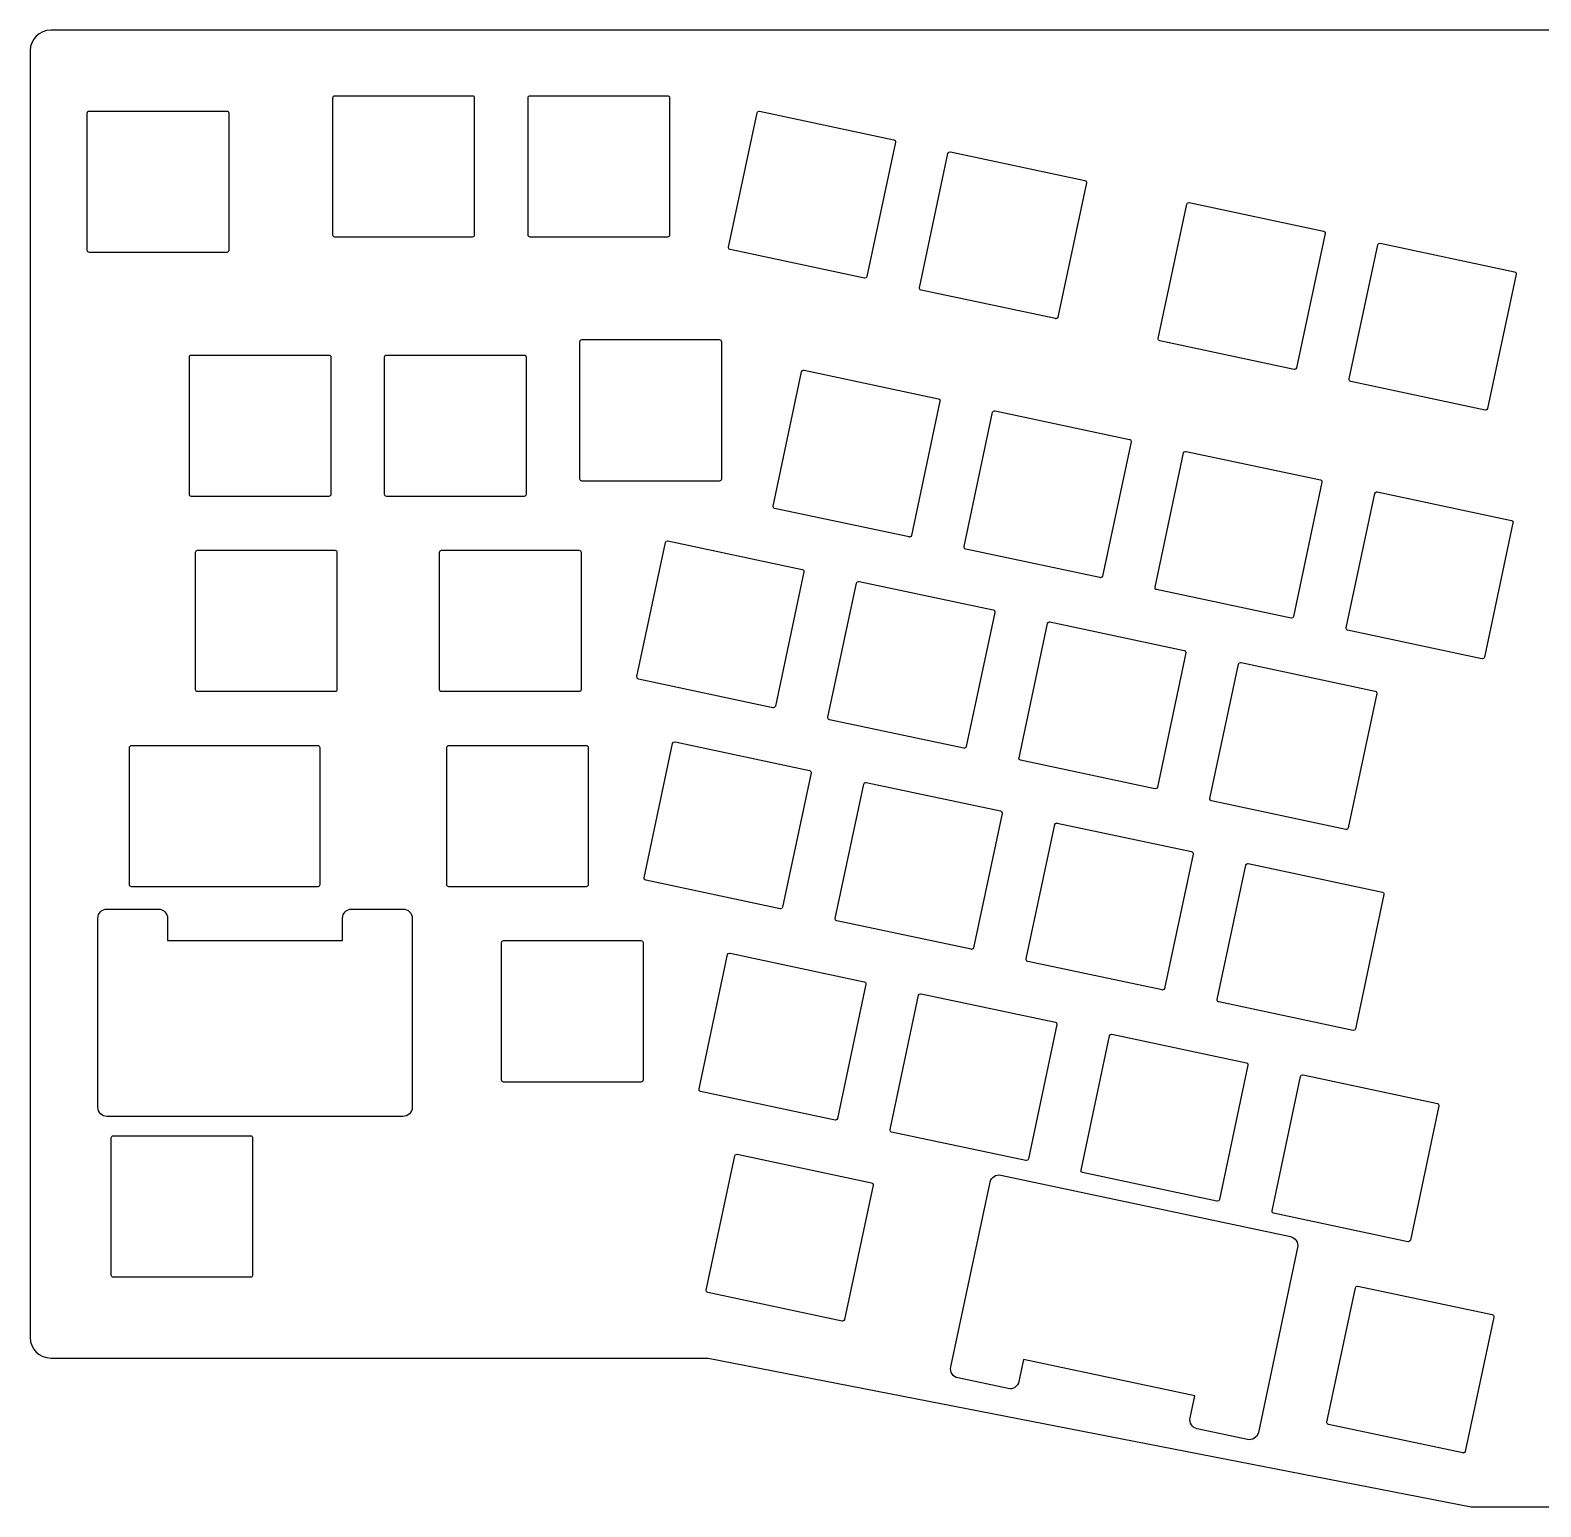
# Model space of a CAD drawing. Header units: millimetres. Extents: x 148 to 488, y -388 to -244.
# Drawn here: x 147.5 to 294.9, y -388.2 to -244.1 of the extents above; entities that cross this region are included whole.
import ezdxf

# ---------------------------------------------------------------- set-up
doc = ezdxf.new("R2010")
doc.units = ezdxf.units.MM
doc.header["$MEASUREMENT"] = 0
doc.layers.add('PCB', color=7, linetype='Continuous', lineweight=0)
doc.layers.add('Plate', color=7, linetype='Continuous', lineweight=0)

msp = doc.modelspace()

# ---------------------------------------------------------------- linework, layer by layer
at = {"layer": 'PCB', "color": 18, "lineweight": 25, "true_color": 0x000000}
msp.add_open_spline([(304.11, -244.09), (304.11, -244.09), (485.6, -244.09), (485.6, -244.09), (486.71, -244.09), (487.6, -244.99), (487.6, -246.09), (487.6, -246.09), (487.6, -308.57), (487.6, -308.57), (487.6, -308.57), (487.6, -371.68), (487.6, -371.68), (487.6, -372.78), (486.71, -373.68), (485.6, -373.68), (485.6, -373.68), (382.57, -373.68), (382.57, -373.68), (382.57, -373.68), (308.11, -388.2), (308.11, -388.2), (308.11, -388.2), (298.11, -388.2), (298.11, -388.2), (298.11, -388.2), (288.11, -388.2), (288.11, -388.2), (288.11, -388.2), (213.65, -373.68), (213.65, -373.68), (213.65, -373.68), (149.51, -373.68), (149.51, -373.68), (148.41, -373.68), (147.51, -372.78), (147.51, -371.68), (147.51, -371.68), (147.51, -308.57), (147.51, -308.57), (147.51, -308.57), (147.51, -246.09), (147.51, -246.09), (147.51, -244.99), (148.41, -244.09), (149.51, -244.09), (149.51, -244.09), (292.11, -244.09), (292.11, -244.09), (292.11, -244.09), (304.11, -244.09), (304.11, -244.09)], degree=3, knots=[0, 0, 0, 0, 1, 1, 1, 2, 2, 2, 3, 3, 3, 4, 4, 4, 5, 5, 5, 6, 6, 6, 7, 7, 7, 8, 8, 8, 9, 9, 9, 10, 10, 10, 11, 11, 11, 12, 12, 12, 13, 13, 13, 14, 14, 14, 15, 15, 15, 16, 16, 16, 17, 17, 17, 17], dxfattribs=at)
at = {"layer": 'Plate', "color": 18, "lineweight": 25, "true_color": 0x000000}
for points, knots in [([(177.24, -264.28), (177.24, -264.28), (190.64, -264.28), (190.64, -264.28), (190.75, -264.28), (190.84, -264.19), (190.84, -264.08), (190.84, -264.08), (190.84, -250.68), (190.84, -250.68), (190.84, -250.57), (190.75, -250.48), (190.64, -250.48), (190.64, -250.48), (177.24, -250.48), (177.24, -250.48), (177.13, -250.48), (177.04, -250.57), (177.04, -250.68), (177.04, -250.68), (177.04, -264.08), (177.04, -264.08), (177.04, -264.19), (177.13, -264.28), (177.24, -264.28)], [0, 0, 0, 0, 1, 1, 1, 2, 2, 2, 3, 3, 3, 4, 4, 4, 5, 5, 5, 6, 6, 6, 7, 7, 7, 8, 8, 8, 8]), ([(196.29, -264.28), (196.29, -264.28), (209.69, -264.28), (209.69, -264.28), (209.8, -264.28), (209.89, -264.19), (209.89, -264.08), (209.89, -264.08), (209.89, -250.68), (209.89, -250.68), (209.89, -250.57), (209.8, -250.48), (209.69, -250.48), (209.69, -250.48), (196.29, -250.48), (196.29, -250.48), (196.18, -250.48), (196.09, -250.57), (196.09, -250.68), (196.09, -250.68), (196.09, -264.08), (196.09, -264.08), (196.09, -264.19), (196.18, -264.28), (196.29, -264.28)], [0, 0, 0, 0, 1, 1, 1, 2, 2, 2, 3, 3, 3, 4, 4, 4, 5, 5, 5, 6, 6, 6, 7, 7, 7, 8, 8, 8, 8]), ([(166.88, -265.58), (166.88, -265.58), (166.88, -252.18), (166.88, -252.18), (166.88, -252.07), (166.79, -251.98), (166.68, -251.98), (166.68, -251.98), (153.28, -251.98), (153.28, -251.98), (153.17, -251.98), (153.08, -252.07), (153.08, -252.18), (153.08, -252.18), (153.08, -265.58), (153.08, -265.58), (153.08, -265.69), (153.17, -265.78), (153.28, -265.78), (153.28, -265.78), (166.68, -265.78), (166.68, -265.78), (166.79, -265.78), (166.88, -265.69), (166.88, -265.58)], [0, 0, 0, 0, 1, 1, 1, 2, 2, 2, 3, 3, 3, 4, 4, 4, 5, 5, 5, 6, 6, 6, 7, 7, 7, 8, 8, 8, 8]), ([(215.79, -265.5), (215.79, -265.5), (228.9, -268.28), (228.9, -268.28), (228.91, -268.29), (228.92, -268.29), (228.94, -268.29), (229.03, -268.29), (229.11, -268.22), (229.13, -268.13), (229.13, -268.13), (231.92, -255.02), (231.92, -255.02), (231.93, -254.97), (231.92, -254.92), (231.89, -254.87), (231.86, -254.83), (231.82, -254.8), (231.76, -254.79), (231.76, -254.79), (218.66, -252), (218.66, -252), (218.64, -252), (218.63, -251.99), (218.62, -251.99), (218.52, -251.99), (218.44, -252.06), (218.42, -252.15), (218.42, -252.15), (215.63, -265.26), (215.63, -265.26), (215.62, -265.31), (215.63, -265.37), (215.66, -265.41), (215.69, -265.46), (215.74, -265.49), (215.79, -265.5)], [0, 0, 0, 0, 1, 1, 1, 2, 2, 2, 3, 3, 3, 4, 4, 4, 5, 5, 5, 6, 6, 6, 7, 7, 7, 8, 8, 8, 9, 9, 9, 10, 10, 10, 11, 11, 11, 12, 12, 12, 12]), ([(234.42, -269.46), (234.42, -269.46), (247.53, -272.24), (247.53, -272.24), (247.54, -272.25), (247.56, -272.25), (247.57, -272.25), (247.66, -272.25), (247.75, -272.18), (247.77, -272.09), (247.77, -272.09), (250.55, -258.98), (250.55, -258.98), (250.58, -258.88), (250.51, -258.77), (250.4, -258.75), (250.4, -258.75), (237.29, -255.96), (237.29, -255.96), (237.28, -255.96), (237.26, -255.96), (237.25, -255.96), (237.16, -255.96), (237.07, -256.02), (237.05, -256.11), (237.05, -256.11), (234.27, -269.22), (234.27, -269.22), (234.26, -269.27), (234.27, -269.33), (234.3, -269.37), (234.33, -269.42), (234.37, -269.45), (234.42, -269.46)], [0, 0, 0, 0, 1, 1, 1, 2, 2, 2, 3, 3, 3, 4, 4, 4, 5, 5, 5, 6, 6, 6, 7, 7, 7, 8, 8, 8, 9, 9, 9, 10, 10, 10, 11, 11, 11, 11]), ([(257.71, -274.41), (257.71, -274.41), (270.82, -277.2), (270.82, -277.2), (270.84, -277.2), (270.85, -277.2), (270.86, -277.2), (270.96, -277.2), (271.04, -277.13), (271.06, -277.04), (271.06, -277.04), (273.85, -263.93), (273.85, -263.93), (273.86, -263.88), (273.85, -263.83), (273.82, -263.78), (273.79, -263.74), (273.74, -263.71), (273.69, -263.7), (273.69, -263.7), (260.58, -260.91), (260.58, -260.91), (260.57, -260.91), (260.56, -260.91), (260.54, -260.91), (260.45, -260.91), (260.37, -260.97), (260.35, -261.06), (260.35, -261.06), (257.56, -274.17), (257.56, -274.17), (257.55, -274.22), (257.56, -274.28), (257.59, -274.32), (257.62, -274.37), (257.66, -274.4), (257.71, -274.41)], [0, 0, 0, 0, 1, 1, 1, 2, 2, 2, 3, 3, 3, 4, 4, 4, 5, 5, 5, 6, 6, 6, 7, 7, 7, 8, 8, 8, 9, 9, 9, 10, 10, 10, 11, 11, 11, 12, 12, 12, 12]), ([(292.32, -267.66), (292.32, -267.66), (279.22, -264.87), (279.22, -264.87), (279.2, -264.87), (279.19, -264.87), (279.18, -264.87), (279.08, -264.87), (279, -264.93), (278.98, -265.03), (278.98, -265.03), (276.19, -278.13), (276.19, -278.13), (276.17, -278.24), (276.24, -278.35), (276.35, -278.37), (276.35, -278.37), (289.46, -281.16), (289.46, -281.16), (289.47, -281.16), (289.48, -281.16), (289.5, -281.16), (289.59, -281.16), (289.67, -281.09), (289.69, -281), (289.69, -281), (292.48, -267.89), (292.48, -267.89), (292.49, -267.84), (292.48, -267.79), (292.45, -267.74), (292.42, -267.7), (292.38, -267.67), (292.32, -267.66)], [0, 0, 0, 0, 1, 1, 1, 2, 2, 2, 3, 3, 3, 4, 4, 4, 5, 5, 5, 6, 6, 6, 7, 7, 7, 8, 8, 8, 9, 9, 9, 10, 10, 10, 11, 11, 11, 11]), ([(201.14, -274.49), (201.14, -274.49), (201.14, -287.89), (201.14, -287.89), (201.14, -288), (201.23, -288.09), (201.34, -288.09), (201.34, -288.09), (214.74, -288.09), (214.74, -288.09), (214.85, -288.09), (214.94, -288), (214.94, -287.89), (214.94, -287.89), (214.94, -274.49), (214.94, -274.49), (214.94, -274.38), (214.85, -274.29), (214.74, -274.29), (214.74, -274.29), (201.34, -274.29), (201.34, -274.29), (201.23, -274.29), (201.14, -274.38), (201.14, -274.49)], [0, 0, 0, 0, 1, 1, 1, 2, 2, 2, 3, 3, 3, 4, 4, 4, 5, 5, 5, 6, 6, 6, 7, 7, 7, 8, 8, 8, 8]), ([(163.04, -275.99), (163.04, -275.99), (163.04, -289.39), (163.04, -289.39), (163.04, -289.5), (163.13, -289.59), (163.24, -289.59), (163.24, -289.59), (176.64, -289.59), (176.64, -289.59), (176.75, -289.59), (176.84, -289.5), (176.84, -289.39), (176.84, -289.39), (176.84, -275.99), (176.84, -275.99), (176.84, -275.88), (176.75, -275.79), (176.64, -275.79), (176.64, -275.79), (163.24, -275.79), (163.24, -275.79), (163.13, -275.79), (163.04, -275.88), (163.04, -275.99)], [0, 0, 0, 0, 1, 1, 1, 2, 2, 2, 3, 3, 3, 4, 4, 4, 5, 5, 5, 6, 6, 6, 7, 7, 7, 8, 8, 8, 8]), ([(182.09, -275.99), (182.09, -275.99), (182.09, -289.39), (182.09, -289.39), (182.09, -289.5), (182.18, -289.59), (182.29, -289.59), (182.29, -289.59), (195.69, -289.59), (195.69, -289.59), (195.8, -289.59), (195.89, -289.5), (195.89, -289.39), (195.89, -289.39), (195.89, -275.99), (195.89, -275.99), (195.89, -275.88), (195.8, -275.79), (195.69, -275.79), (195.69, -275.79), (182.29, -275.79), (182.29, -275.79), (182.18, -275.79), (182.09, -275.88), (182.09, -275.99)], [0, 0, 0, 0, 1, 1, 1, 2, 2, 2, 3, 3, 3, 4, 4, 4, 5, 5, 5, 6, 6, 6, 7, 7, 7, 8, 8, 8, 8]), ([(233.29, -293.56), (233.39, -293.56), (233.47, -293.49), (233.49, -293.4), (233.49, -293.4), (236.27, -280.29), (236.27, -280.29), (236.3, -280.18), (236.23, -280.08), (236.12, -280.06), (236.12, -280.06), (223.01, -277.27), (223.01, -277.27), (223, -277.27), (222.98, -277.27), (222.97, -277.27), (222.88, -277.27), (222.79, -277.33), (222.77, -277.42), (222.77, -277.42), (219.99, -290.53), (219.99, -290.53), (219.98, -290.58), (219.99, -290.64), (220.02, -290.68), (220.05, -290.73), (220.09, -290.76), (220.14, -290.77), (220.14, -290.77), (233.25, -293.55), (233.25, -293.55), (233.26, -293.56), (233.28, -293.56), (233.29, -293.56)], [0, 0, 0, 0, 1, 1, 1, 2, 2, 2, 3, 3, 3, 4, 4, 4, 5, 5, 5, 6, 6, 6, 7, 7, 7, 8, 8, 8, 9, 9, 9, 10, 10, 10, 11, 11, 11, 11]), ([(241.6, -281.23), (241.51, -281.23), (241.43, -281.29), (241.41, -281.38), (241.41, -281.38), (238.62, -294.49), (238.62, -294.49), (238.61, -294.54), (238.62, -294.6), (238.65, -294.64), (238.68, -294.69), (238.72, -294.72), (238.78, -294.73), (238.78, -294.73), (251.88, -297.51), (251.88, -297.51), (251.9, -297.52), (251.91, -297.52), (251.93, -297.52), (252.02, -297.52), (252.1, -297.45), (252.12, -297.36), (252.12, -297.36), (254.91, -284.25), (254.91, -284.25), (254.92, -284.2), (254.91, -284.15), (254.88, -284.1), (254.85, -284.06), (254.8, -284.03), (254.75, -284.02), (254.75, -284.02), (241.64, -281.23), (241.64, -281.23), (241.63, -281.23), (241.62, -281.23), (241.6, -281.23)], [0, 0, 0, 0, 1, 1, 1, 2, 2, 2, 3, 3, 3, 4, 4, 4, 5, 5, 5, 6, 6, 6, 7, 7, 7, 8, 8, 8, 9, 9, 9, 10, 10, 10, 11, 11, 11, 12, 12, 12, 12]), ([(257.41, -298.69), (257.41, -298.69), (270.52, -301.48), (270.52, -301.48), (270.53, -301.48), (270.54, -301.48), (270.56, -301.48), (270.65, -301.48), (270.73, -301.41), (270.75, -301.32), (270.75, -301.32), (273.54, -288.21), (273.54, -288.21), (273.55, -288.16), (273.54, -288.11), (273.51, -288.06), (273.48, -288.02), (273.44, -287.99), (273.39, -287.98), (273.39, -287.98), (260.28, -285.19), (260.28, -285.19), (260.27, -285.19), (260.25, -285.19), (260.24, -285.19), (260.14, -285.19), (260.06, -285.25), (260.04, -285.35), (260.04, -285.35), (257.26, -298.45), (257.26, -298.45), (257.24, -298.5), (257.25, -298.56), (257.28, -298.6), (257.31, -298.65), (257.36, -298.68), (257.41, -298.69)], [0, 0, 0, 0, 1, 1, 1, 2, 2, 2, 3, 3, 3, 4, 4, 4, 5, 5, 5, 6, 6, 6, 7, 7, 7, 8, 8, 8, 9, 9, 9, 10, 10, 10, 11, 11, 11, 12, 12, 12, 12]), ([(292.02, -291.94), (292.02, -291.94), (278.91, -289.15), (278.91, -289.15), (278.9, -289.15), (278.89, -289.15), (278.87, -289.15), (278.78, -289.15), (278.7, -289.21), (278.68, -289.31), (278.68, -289.31), (275.89, -302.41), (275.89, -302.41), (275.88, -302.47), (275.89, -302.52), (275.92, -302.56), (275.95, -302.61), (275.99, -302.64), (276.04, -302.65), (276.04, -302.65), (289.15, -305.44), (289.15, -305.44), (289.16, -305.44), (289.18, -305.44), (289.19, -305.44), (289.29, -305.44), (289.37, -305.37), (289.39, -305.28), (289.39, -305.28), (292.17, -292.17), (292.17, -292.17), (292.19, -292.12), (292.18, -292.07), (292.15, -292.02), (292.12, -291.98), (292.07, -291.95), (292.02, -291.94)], [0, 0, 0, 0, 1, 1, 1, 2, 2, 2, 3, 3, 3, 4, 4, 4, 5, 5, 5, 6, 6, 6, 7, 7, 7, 8, 8, 8, 9, 9, 9, 10, 10, 10, 11, 11, 11, 12, 12, 12, 12]), ([(222.84, -296.71), (222.84, -296.71), (209.73, -293.92), (209.73, -293.92), (209.72, -293.92), (209.71, -293.92), (209.69, -293.92), (209.6, -293.92), (209.52, -293.99), (209.5, -294.08), (209.5, -294.08), (206.71, -307.18), (206.71, -307.18), (206.69, -307.29), (206.76, -307.4), (206.86, -307.42), (206.86, -307.42), (219.97, -310.21), (219.97, -310.21), (219.99, -310.21), (220, -310.21), (220.01, -310.21), (220.11, -310.21), (220.19, -310.15), (220.21, -310.05), (220.21, -310.05), (223, -296.95), (223, -296.95), (223.01, -296.89), (223, -296.84), (222.97, -296.8), (222.94, -296.75), (222.89, -296.72), (222.84, -296.71)], [0, 0, 0, 0, 1, 1, 1, 2, 2, 2, 3, 3, 3, 4, 4, 4, 5, 5, 5, 6, 6, 6, 7, 7, 7, 8, 8, 8, 9, 9, 9, 10, 10, 10, 11, 11, 11, 11]), ([(177.44, -308.44), (177.44, -308.44), (177.44, -295.04), (177.44, -295.04), (177.44, -294.93), (177.35, -294.84), (177.24, -294.84), (177.24, -294.84), (163.84, -294.84), (163.84, -294.84), (163.73, -294.84), (163.64, -294.93), (163.64, -295.04), (163.64, -295.04), (163.64, -308.44), (163.64, -308.44), (163.64, -308.55), (163.73, -308.64), (163.84, -308.64), (163.84, -308.64), (177.24, -308.64), (177.24, -308.64), (177.35, -308.64), (177.44, -308.55), (177.44, -308.44)], [0, 0, 0, 0, 1, 1, 1, 2, 2, 2, 3, 3, 3, 4, 4, 4, 5, 5, 5, 6, 6, 6, 7, 7, 7, 8, 8, 8, 8]), ([(201.25, -308.44), (201.25, -308.44), (201.25, -295.04), (201.25, -295.04), (201.25, -294.93), (201.16, -294.84), (201.05, -294.84), (201.05, -294.84), (187.65, -294.84), (187.65, -294.84), (187.54, -294.84), (187.45, -294.93), (187.45, -295.04), (187.45, -295.04), (187.45, -308.44), (187.45, -308.44), (187.45, -308.55), (187.54, -308.64), (187.65, -308.64), (187.65, -308.64), (201.05, -308.64), (201.05, -308.64), (201.16, -308.64), (201.25, -308.55), (201.25, -308.44)], [0, 0, 0, 0, 1, 1, 1, 2, 2, 2, 3, 3, 3, 4, 4, 4, 5, 5, 5, 6, 6, 6, 7, 7, 7, 8, 8, 8, 8]), ([(225.5, -311.38), (225.5, -311.38), (238.61, -314.17), (238.61, -314.17), (238.62, -314.17), (238.63, -314.17), (238.65, -314.17), (238.74, -314.17), (238.82, -314.11), (238.84, -314.01), (238.84, -314.01), (241.63, -300.91), (241.63, -300.91), (241.64, -300.85), (241.63, -300.8), (241.6, -300.76), (241.57, -300.71), (241.53, -300.68), (241.47, -300.67), (241.47, -300.67), (228.37, -297.88), (228.37, -297.88), (228.35, -297.88), (228.34, -297.88), (228.33, -297.88), (228.23, -297.88), (228.15, -297.95), (228.13, -298.04), (228.13, -298.04), (225.34, -311.14), (225.34, -311.14), (225.33, -311.2), (225.34, -311.25), (225.37, -311.3), (225.4, -311.34), (225.45, -311.37), (225.5, -311.38)], [0, 0, 0, 0, 1, 1, 1, 2, 2, 2, 3, 3, 3, 4, 4, 4, 5, 5, 5, 6, 6, 6, 7, 7, 7, 8, 8, 8, 9, 9, 9, 10, 10, 10, 11, 11, 11, 12, 12, 12, 12]), ([(257.28, -318.13), (257.38, -318.13), (257.46, -318.07), (257.48, -317.97), (257.48, -317.97), (260.26, -304.87), (260.26, -304.87), (260.27, -304.82), (260.26, -304.76), (260.23, -304.72), (260.21, -304.67), (260.16, -304.64), (260.11, -304.63), (260.11, -304.63), (247, -301.84), (247, -301.84), (246.99, -301.84), (246.97, -301.84), (246.96, -301.84), (246.87, -301.84), (246.78, -301.91), (246.76, -302), (246.76, -302), (243.98, -315.11), (243.98, -315.11), (243.96, -315.21), (244.02, -315.32), (244.13, -315.34), (244.13, -315.34), (257.24, -318.13), (257.24, -318.13), (257.25, -318.13), (257.27, -318.13), (257.28, -318.13)], [0, 0, 0, 0, 1, 1, 1, 2, 2, 2, 3, 3, 3, 4, 4, 4, 5, 5, 5, 6, 6, 6, 7, 7, 7, 8, 8, 8, 9, 9, 9, 10, 10, 10, 11, 11, 11, 11]), ([(278.74, -308.59), (278.74, -308.59), (265.64, -305.81), (265.64, -305.81), (265.62, -305.8), (265.61, -305.8), (265.59, -305.8), (265.5, -305.8), (265.42, -305.87), (265.4, -305.96), (265.4, -305.96), (262.61, -319.07), (262.61, -319.07), (262.6, -319.12), (262.61, -319.17), (262.64, -319.22), (262.67, -319.26), (262.71, -319.29), (262.77, -319.3), (262.77, -319.3), (275.87, -322.09), (275.87, -322.09), (275.89, -322.09), (275.9, -322.09), (275.92, -322.09), (276.01, -322.09), (276.09, -322.03), (276.11, -321.94), (276.11, -321.94), (278.9, -308.83), (278.9, -308.83), (278.91, -308.78), (278.9, -308.72), (278.87, -308.68), (278.84, -308.63), (278.79, -308.6), (278.74, -308.59)], [0, 0, 0, 0, 1, 1, 1, 2, 2, 2, 3, 3, 3, 4, 4, 4, 5, 5, 5, 6, 6, 6, 7, 7, 7, 8, 8, 8, 9, 9, 9, 10, 10, 10, 11, 11, 11, 12, 12, 12, 12]), ([(157.39, -313.89), (157.28, -313.89), (157.19, -313.98), (157.19, -314.09), (157.19, -314.09), (157.19, -327.49), (157.19, -327.49), (157.19, -327.6), (157.28, -327.69), (157.39, -327.69), (157.39, -327.69), (175.56, -327.69), (175.56, -327.69), (175.67, -327.69), (175.76, -327.6), (175.76, -327.49), (175.76, -327.49), (175.76, -314.09), (175.76, -314.09), (175.76, -313.98), (175.67, -313.89), (175.56, -313.89), (175.56, -313.89), (157.39, -313.89), (157.39, -313.89)], [0, 0, 0, 0, 1, 1, 1, 2, 2, 2, 3, 3, 3, 4, 4, 4, 5, 5, 5, 6, 6, 6, 7, 7, 7, 8, 8, 8, 8]), ([(201.95, -327.49), (201.95, -327.49), (201.95, -314.09), (201.95, -314.09), (201.95, -313.98), (201.86, -313.89), (201.75, -313.89), (201.75, -313.89), (188.35, -313.89), (188.35, -313.89), (188.24, -313.89), (188.15, -313.98), (188.15, -314.09), (188.15, -314.09), (188.15, -327.49), (188.15, -327.49), (188.15, -327.6), (188.24, -327.69), (188.35, -327.69), (188.35, -327.69), (201.75, -327.69), (201.75, -327.69), (201.86, -327.69), (201.95, -327.6), (201.95, -327.49)], [0, 0, 0, 0, 1, 1, 1, 2, 2, 2, 3, 3, 3, 4, 4, 4, 5, 5, 5, 6, 6, 6, 7, 7, 7, 8, 8, 8, 8]), ([(220.71, -329.84), (220.81, -329.84), (220.89, -329.77), (220.91, -329.68), (220.91, -329.68), (223.69, -316.57), (223.69, -316.57), (223.7, -316.52), (223.69, -316.46), (223.66, -316.42), (223.64, -316.37), (223.59, -316.34), (223.54, -316.33), (223.54, -316.33), (210.43, -313.55), (210.43, -313.55), (210.42, -313.54), (210.4, -313.54), (210.39, -313.54), (210.3, -313.54), (210.21, -313.61), (210.19, -313.7), (210.19, -313.7), (207.41, -326.81), (207.41, -326.81), (207.4, -326.86), (207.41, -326.91), (207.44, -326.96), (207.47, -327), (207.51, -327.03), (207.56, -327.05), (207.56, -327.05), (220.67, -329.83), (220.67, -329.83), (220.68, -329.83), (220.7, -329.84), (220.71, -329.84)], [0, 0, 0, 0, 1, 1, 1, 2, 2, 2, 3, 3, 3, 4, 4, 4, 5, 5, 5, 6, 6, 6, 7, 7, 7, 8, 8, 8, 9, 9, 9, 10, 10, 10, 11, 11, 11, 12, 12, 12, 12]), ([(226.2, -331.01), (226.2, -331.01), (239.3, -333.79), (239.3, -333.79), (239.32, -333.8), (239.33, -333.8), (239.35, -333.8), (239.44, -333.8), (239.52, -333.73), (239.54, -333.64), (239.54, -333.64), (242.33, -320.53), (242.33, -320.53), (242.34, -320.48), (242.33, -320.43), (242.3, -320.38), (242.27, -320.34), (242.22, -320.3), (242.17, -320.29), (242.17, -320.29), (229.07, -317.51), (229.07, -317.51), (229.05, -317.5), (229.04, -317.5), (229.02, -317.5), (228.93, -317.5), (228.85, -317.57), (228.83, -317.66), (228.83, -317.66), (226.04, -330.77), (226.04, -330.77), (226.03, -330.82), (226.04, -330.87), (226.07, -330.92), (226.1, -330.96), (226.14, -330.99), (226.2, -331.01)], [0, 0, 0, 0, 1, 1, 1, 2, 2, 2, 3, 3, 3, 4, 4, 4, 5, 5, 5, 6, 6, 6, 7, 7, 7, 8, 8, 8, 9, 9, 9, 10, 10, 10, 11, 11, 11, 12, 12, 12, 12]), ([(244.83, -334.97), (244.83, -334.97), (257.94, -337.75), (257.94, -337.75), (257.95, -337.76), (257.97, -337.76), (257.98, -337.76), (258.07, -337.76), (258.15, -337.69), (258.17, -337.6), (258.17, -337.6), (260.96, -324.49), (260.96, -324.49), (260.97, -324.44), (260.96, -324.39), (260.93, -324.34), (260.9, -324.3), (260.86, -324.27), (260.81, -324.25), (260.81, -324.25), (247.7, -321.47), (247.7, -321.47), (247.69, -321.47), (247.67, -321.46), (247.66, -321.46), (247.56, -321.46), (247.48, -321.53), (247.46, -321.62), (247.46, -321.62), (244.68, -334.73), (244.68, -334.73), (244.65, -334.84), (244.72, -334.94), (244.83, -334.97)], [0, 0, 0, 0, 1, 1, 1, 2, 2, 2, 3, 3, 3, 4, 4, 4, 5, 5, 5, 6, 6, 6, 7, 7, 7, 8, 8, 8, 9, 9, 9, 10, 10, 10, 11, 11, 11, 11]), ([(279.44, -328.22), (279.44, -328.22), (266.33, -325.43), (266.33, -325.43), (266.32, -325.43), (266.3, -325.42), (266.29, -325.42), (266.2, -325.42), (266.11, -325.49), (266.1, -325.58), (266.1, -325.58), (263.31, -338.69), (263.31, -338.69), (263.3, -338.74), (263.31, -338.8), (263.34, -338.84), (263.37, -338.89), (263.41, -338.92), (263.46, -338.93), (263.46, -338.93), (276.57, -341.71), (276.57, -341.71), (276.58, -341.72), (276.6, -341.72), (276.61, -341.72), (276.71, -341.72), (276.79, -341.65), (276.81, -341.56), (276.81, -341.56), (279.59, -328.45), (279.59, -328.45), (279.61, -328.4), (279.6, -328.35), (279.57, -328.3), (279.54, -328.26), (279.49, -328.23), (279.44, -328.22)], [0, 0, 0, 0, 1, 1, 1, 2, 2, 2, 3, 3, 3, 4, 4, 4, 5, 5, 5, 6, 6, 6, 7, 7, 7, 8, 8, 8, 9, 9, 9, 10, 10, 10, 11, 11, 11, 12, 12, 12, 12]), ([(177.98, -332.94), (177.98, -332.94), (160.91, -332.94), (160.91, -332.94), (160.91, -332.94), (160.91, -330.76), (160.91, -330.76), (160.91, -330.52), (160.81, -330.29), (160.64, -330.12), (160.47, -329.95), (160.25, -329.86), (160.01, -329.86), (160.01, -329.86), (155.01, -329.86), (155.01, -329.86), (154.51, -329.86), (154.11, -330.26), (154.11, -330.75), (154.11, -330.75), (154.11, -349.2), (154.11, -349.2), (154.11, -349.69), (154.51, -350.1), (155.01, -350.1), (155.01, -350.1), (183.88, -350.1), (183.88, -350.1), (184.38, -350.1), (184.78, -349.69), (184.78, -349.2), (184.78, -349.2), (184.78, -330.76), (184.78, -330.76), (184.78, -330.52), (184.69, -330.29), (184.52, -330.12), (184.35, -329.95), (184.12, -329.86), (183.88, -329.86), (183.88, -329.86), (178.88, -329.86), (178.88, -329.86), (178.39, -329.86), (177.98, -330.26), (177.98, -330.75), (177.98, -330.75), (177.98, -332.94), (177.98, -332.94)], [0, 0, 0, 0, 1, 1, 1, 2, 2, 2, 3, 3, 3, 4, 4, 4, 5, 5, 5, 6, 6, 6, 7, 7, 7, 8, 8, 8, 9, 9, 9, 10, 10, 10, 11, 11, 11, 12, 12, 12, 13, 13, 13, 14, 14, 14, 15, 15, 15, 16, 16, 16, 16]), ([(207.1, -332.94), (207.1, -332.94), (193.7, -332.94), (193.7, -332.94), (193.59, -332.94), (193.5, -333.03), (193.5, -333.14), (193.5, -333.14), (193.5, -346.54), (193.5, -346.54), (193.5, -346.65), (193.59, -346.74), (193.7, -346.74), (193.7, -346.74), (207.1, -346.74), (207.1, -346.74), (207.21, -346.74), (207.3, -346.65), (207.3, -346.54), (207.3, -346.54), (207.3, -333.14), (207.3, -333.14), (207.3, -333.03), (207.21, -332.94), (207.1, -332.94)], [0, 0, 0, 0, 1, 1, 1, 2, 2, 2, 3, 3, 3, 4, 4, 4, 5, 5, 5, 6, 6, 6, 7, 7, 7, 8, 8, 8, 8]), ([(226.07, -350.45), (226.16, -350.45), (226.24, -350.38), (226.26, -350.29), (226.26, -350.29), (229.05, -337.18), (229.05, -337.18), (229.07, -337.08), (229, -336.97), (228.89, -336.95), (228.89, -336.95), (215.79, -334.16), (215.79, -334.16), (215.77, -334.16), (215.76, -334.16), (215.75, -334.16), (215.65, -334.16), (215.57, -334.22), (215.55, -334.31), (215.55, -334.31), (212.76, -347.42), (212.76, -347.42), (212.75, -347.47), (212.76, -347.53), (212.79, -347.57), (212.82, -347.62), (212.87, -347.65), (212.92, -347.66), (212.92, -347.66), (226.03, -350.45), (226.03, -350.45), (226.04, -350.45), (226.05, -350.45), (226.07, -350.45)], [0, 0, 0, 0, 1, 1, 1, 2, 2, 2, 3, 3, 3, 4, 4, 4, 5, 5, 5, 6, 6, 6, 7, 7, 7, 8, 8, 8, 9, 9, 9, 10, 10, 10, 11, 11, 11, 11]), ([(244.7, -354.41), (244.8, -354.41), (244.88, -354.34), (244.9, -354.25), (244.9, -354.25), (247.68, -341.14), (247.68, -341.14), (247.69, -341.09), (247.68, -341.04), (247.65, -340.99), (247.63, -340.95), (247.58, -340.92), (247.53, -340.91), (247.53, -340.91), (234.42, -338.12), (234.42, -338.12), (234.41, -338.12), (234.39, -338.12), (234.38, -338.12), (234.29, -338.12), (234.2, -338.18), (234.18, -338.28), (234.18, -338.28), (231.4, -351.38), (231.4, -351.38), (231.39, -351.43), (231.4, -351.49), (231.43, -351.53), (231.46, -351.58), (231.5, -351.61), (231.55, -351.62), (231.55, -351.62), (244.66, -354.41), (244.66, -354.41), (244.67, -354.41), (244.69, -354.41), (244.7, -354.41)], [0, 0, 0, 0, 1, 1, 1, 2, 2, 2, 3, 3, 3, 4, 4, 4, 5, 5, 5, 6, 6, 6, 7, 7, 7, 8, 8, 8, 9, 9, 9, 10, 10, 10, 11, 11, 11, 12, 12, 12, 12]), ([(250.19, -355.58), (250.19, -355.58), (263.29, -358.37), (263.29, -358.37), (263.31, -358.37), (263.32, -358.37), (263.34, -358.37), (263.43, -358.37), (263.51, -358.3), (263.53, -358.21), (263.53, -358.21), (266.32, -345.11), (266.32, -345.11), (266.33, -345.05), (266.32, -345), (266.29, -344.96), (266.26, -344.91), (266.21, -344.88), (266.16, -344.87), (266.16, -344.87), (253.05, -342.08), (253.05, -342.08), (253.04, -342.08), (253.03, -342.08), (253.01, -342.08), (252.92, -342.08), (252.84, -342.14), (252.82, -342.24), (252.82, -342.24), (250.03, -355.34), (250.03, -355.34), (250.02, -355.4), (250.03, -355.45), (250.06, -355.49), (250.09, -355.54), (250.13, -355.57), (250.19, -355.58)], [0, 0, 0, 0, 1, 1, 1, 2, 2, 2, 3, 3, 3, 4, 4, 4, 5, 5, 5, 6, 6, 6, 7, 7, 7, 8, 8, 8, 9, 9, 9, 10, 10, 10, 11, 11, 11, 12, 12, 12, 12]), ([(271.65, -346.04), (271.55, -346.04), (271.47, -346.11), (271.45, -346.2), (271.45, -346.2), (268.67, -359.3), (268.67, -359.3), (268.64, -359.41), (268.71, -359.52), (268.82, -359.54), (268.82, -359.54), (281.93, -362.33), (281.93, -362.33), (281.94, -362.33), (281.95, -362.33), (281.97, -362.33), (282.06, -362.33), (282.14, -362.27), (282.16, -362.17), (282.16, -362.17), (284.95, -349.07), (284.95, -349.07), (284.96, -349.01), (284.95, -348.96), (284.92, -348.92), (284.89, -348.87), (284.85, -348.84), (284.8, -348.83), (284.8, -348.83), (271.69, -346.04), (271.69, -346.04), (271.68, -346.04), (271.66, -346.04), (271.65, -346.04)], [0, 0, 0, 0, 1, 1, 1, 2, 2, 2, 3, 3, 3, 4, 4, 4, 5, 5, 5, 6, 6, 6, 7, 7, 7, 8, 8, 8, 9, 9, 9, 10, 10, 10, 11, 11, 11, 11]), ([(169.01, -351.99), (169.01, -351.99), (155.61, -351.99), (155.61, -351.99), (155.5, -351.99), (155.41, -352.08), (155.41, -352.19), (155.41, -352.19), (155.41, -365.59), (155.41, -365.59), (155.41, -365.7), (155.5, -365.79), (155.61, -365.79), (155.61, -365.79), (169.01, -365.79), (169.01, -365.79), (169.12, -365.79), (169.21, -365.7), (169.21, -365.59), (169.21, -365.59), (169.21, -352.19), (169.21, -352.19), (169.21, -352.08), (169.12, -351.99), (169.01, -351.99)], [0, 0, 0, 0, 1, 1, 1, 2, 2, 2, 3, 3, 3, 4, 4, 4, 5, 5, 5, 6, 6, 6, 7, 7, 7, 8, 8, 8, 8]), ([(229.59, -356.57), (229.59, -356.57), (216.49, -353.78), (216.49, -353.78), (216.47, -353.78), (216.46, -353.78), (216.44, -353.78), (216.35, -353.78), (216.27, -353.85), (216.25, -353.94), (216.25, -353.94), (213.46, -367.05), (213.46, -367.05), (213.45, -367.1), (213.46, -367.15), (213.49, -367.2), (213.52, -367.24), (213.56, -367.27), (213.62, -367.28), (213.62, -367.28), (226.72, -370.07), (226.72, -370.07), (226.74, -370.07), (226.75, -370.07), (226.77, -370.07), (226.86, -370.07), (226.94, -370.01), (226.96, -369.92), (226.96, -369.92), (229.75, -356.81), (229.75, -356.81), (229.77, -356.7), (229.7, -356.59), (229.59, -356.57)], [0, 0, 0, 0, 1, 1, 1, 2, 2, 2, 3, 3, 3, 4, 4, 4, 5, 5, 5, 6, 6, 6, 7, 7, 7, 8, 8, 8, 9, 9, 9, 10, 10, 10, 11, 11, 11, 11]), ([(244.43, -373.83), (244.43, -373.83), (261.13, -377.38), (261.13, -377.38), (261.13, -377.38), (260.68, -379.52), (260.68, -379.52), (260.63, -379.75), (260.67, -379.99), (260.8, -380.19), (260.93, -380.4), (261.13, -380.54), (261.37, -380.59), (261.37, -380.59), (266.26, -381.63), (266.26, -381.63), (266.74, -381.73), (267.22, -381.42), (267.33, -380.94), (267.33, -380.94), (271.16, -362.9), (271.16, -362.9), (271.26, -362.41), (270.95, -361.93), (270.47, -361.83), (270.47, -361.83), (242.22, -355.83), (242.22, -355.83), (241.74, -355.72), (241.26, -356.03), (241.16, -356.52), (241.16, -356.52), (237.32, -374.55), (237.32, -374.55), (237.27, -374.79), (237.32, -375.03), (237.45, -375.23), (237.58, -375.43), (237.78, -375.57), (238.01, -375.62), (238.01, -375.62), (242.91, -376.66), (242.91, -376.66), (243.39, -376.77), (243.87, -376.46), (243.97, -375.97), (243.97, -375.97), (244.43, -373.83), (244.43, -373.83)], [0, 0, 0, 0, 1, 1, 1, 2, 2, 2, 3, 3, 3, 4, 4, 4, 5, 5, 5, 6, 6, 6, 7, 7, 7, 8, 8, 8, 9, 9, 9, 10, 10, 10, 11, 11, 11, 12, 12, 12, 13, 13, 13, 14, 14, 14, 15, 15, 15, 16, 16, 16, 16]), ([(290.15, -369.44), (290.15, -369.44), (277.05, -366.66), (277.05, -366.66), (277.03, -366.65), (277.02, -366.65), (277, -366.65), (276.91, -366.65), (276.83, -366.72), (276.81, -366.81), (276.81, -366.81), (274.02, -379.92), (274.02, -379.92), (274.01, -379.97), (274.02, -380.02), (274.05, -380.07), (274.08, -380.11), (274.12, -380.14), (274.18, -380.16), (274.18, -380.16), (287.28, -382.94), (287.28, -382.94), (287.3, -382.94), (287.31, -382.95), (287.32, -382.95), (287.42, -382.95), (287.5, -382.88), (287.52, -382.79), (287.52, -382.79), (290.31, -369.68), (290.31, -369.68), (290.32, -369.63), (290.31, -369.57), (290.28, -369.53), (290.25, -369.49), (290.2, -369.45), (290.15, -369.44)], [0, 0, 0, 0, 1, 1, 1, 2, 2, 2, 3, 3, 3, 4, 4, 4, 5, 5, 5, 6, 6, 6, 7, 7, 7, 8, 8, 8, 9, 9, 9, 10, 10, 10, 11, 11, 11, 12, 12, 12, 12])]:
    msp.add_open_spline(points, degree=3, knots=knots, dxfattribs=at)

doc.saveas('drawing.dxf')
